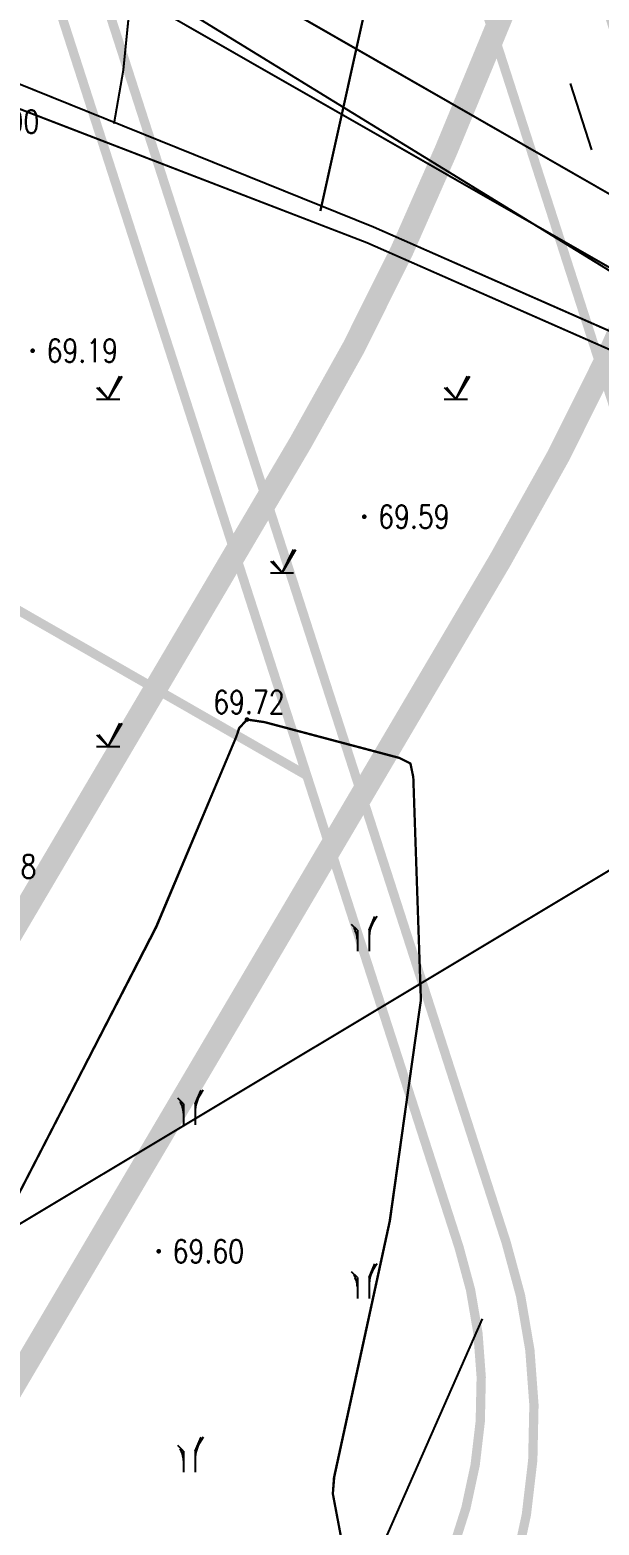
# Model space of a CAD drawing. Extents: x 10519 to 17598, y -625 to 2857.
# Drawn here: x 13900.7 to 13925.2, y 575.9 to 640.5 of the extents above; entities that cross this region are included whole.
import ezdxf
from ezdxf.enums import TextEntityAlignment as Align

# ---------------------------------------------------------------- set-up
doc = ezdxf.new("R2010")
doc.units = 0
doc.header["$MEASUREMENT"] = 0
doc.linetypes.add('CENTER', pattern=[2, 1.25, -0.25, 0.25, -0.25])
doc.linetypes.add('CENTERX2', pattern=[4, 2.5, -0.5, 0.5, -0.5])
doc.layers.get('0').update_dxf_attribs({"linetype": 'CONTINUOUS'})
for name, color, linetype in [('00000衢化东路中线', 1, 'CENTER'), ('00000道路边线', 2, 'CONTINUOUS'), ('0000原地形', 252, 'CONTINUOUS'), ('0000白沙溪改线', 1, 'CONTINUOUS'), ('ASSIST', 252, 'CONTINUOUS'), ('GCD', 224, 'CONTINUOUS')]:
    doc.layers.add(name, color=color, linetype=linetype)
doc.styles.add('HZ', font='txt8.shx', dxfattribs={"width": 0.8, "bigfont": 'hz.shx'})
doc.styles.add('正等线体', font='txt8.shx', dxfattribs={"width": 0.8, "bigfont": 'hz.shx'})
doc.linetypes.add('10421', pattern='A,2,[150,AAA.SHX,S=1,R=0,X=0,Y=1],1e-11', length=2)

# ---------------------------------------------------------------- blocks, each defined once
blk = doc.blocks.new('GC200')
at = {"linetype": 'Continuous', "const_width": 0.2, "flags": 128}
blk.add_lwpolyline([(-0.1, 0, 1), (0.1, 0, 1)], format="xyb", close=True, dxfattribs=at)
blk = doc.blocks.new('gc123')
for p, q in [((0, 0), (1.2, 2)), ((-1, 0), (1, 0)), ((0, 0), (-0.8, 1))]:
    blk.add_line(p, q)
blk = doc.blocks.new('gc246')
for p, q in [((0.5, 1.8), (1, 3)), ((-0.5, 1.8), (-1, 2.3)), ((-0.5, 1.8), (-0.5, 0)), ((0.5, 1.8), (0.5, 0))]:
    blk.add_line(p, q)

msp = doc.modelspace()

# ---------------------------------------------------------------- linework, layer by layer
at = {"layer": '00000衢化东路中线', "color": 6, "linetype": 'CENTERX2', "ltscale": 6}
msp.add_line((13996.713, 412.618), (13808.047, 997.854), dxfattribs=at)
at = {"layer": '00000道路边线', "const_width": 0.4}
msp.add_lwpolyline([(13912.615, 608.303), (13365.901, 921.796)], dxfattribs=at)
for points in [[(13936.352, 591.708), (13858.057, 834.576, -1), (13862.816, 836.11), (13941.087, 593.316)], [(13527.004, 647.223), (13452.966, 598.224, 0.414214), (13447.89, 573.279), (13556.459, 409.229, 0.342677), (13577.377, 402.16), (13603.037, 411.075, 0.034015), (13641.802, 427.574), (13798.929, 504.439), (13908.413, 557.997, 0.372894), (13921.222, 588.125), (13845.802, 822.074, 0.46943), (13824.378, 830.66), (13712.853, 770.219), (13452.966, 598.224)], [(13601.396, 415.798, 0.034046), (13639.57, 432.048), (13797.903, 509.503), (13908.939, 563.821, 0.372894), (13919.186, 587.923), (13843.783, 821.817, 0.46943), (13828.073, 828.113), (13714.914, 766.787), (13451.838, 592.681), (13449.018, 578.823), (13560.838, 409.861), (13572.734, 405.84), (13601.396, 415.798)]]:
    msp.add_lwpolyline(points, format="xyb", dxfattribs=at)
at = {"layer": '0000原地形', "linetype": 'Continuous'}
for p, q in [((13817.556, 695.477), (13964.101, 611.368)), ((13964.507, 608.002), (13817.714, 692.067)), ((13913.203, 632.689, 69.767), (13916.096, 645.743, 69.767)), ((13897.839, 639.134, -28.295), (13915.497, 632, -28.295)), ((13897.503, 638.149, 68.98), (13915.212, 631.322, 68.98)), ((13915.497, 632, -28.295), (13927.659, 626.636, -28.295)), ((13915.212, 631.322, 68.98), (13927.362, 625.964, 68.98)), ((13909.577, 609.984, 69.588), (13909.699, 610.349, 69.588)), ((13909.699, 610.349, 69.588), (13910.037, 610.72, 69.588)), ((13910.037, 610.72, 69.588), (13910.799, 610.606, 69.588)), ((13910.799, 610.606, 69.588), (13916.613, 609.061, 69.588)), ((13906.123, 601.76, 69.588), (13909.577, 609.984, 69.588)), ((13916.613, 609.061, 69.588), (13917.086, 608.824, 69.588)), ((13917.086, 608.824, 69.588), (13917.212, 608.233, 69.588)), ((13917.212, 608.233, 69.588), (13917.54, 598.607, 69.588)), ((13895.252, 580.647, 69.588), (13906.123, 601.76, 69.588)), ((13917.54, 598.607, 69.588), (13916.195, 589.055, 69.588)), ((13916.195, 589.055, 69.588), (13913.791, 577.985, 69.588)), ((13913.791, 577.985, 69.588), (13913.74, 577.278, 69.588)), ((13913.74, 577.278, 69.588), (13914.193, 574.881, 69.588))]:
    msp.add_line(p, q, dxfattribs=at)
at = {"layer": '0000原地形', "linetype": '10421'}
for p, q in [((13904.704, 638.789, 69.019), (13905.673, 648.378, 69.019)), ((13904.298, 636.465, 69.019), (13904.704, 638.789, 69.019))]:
    msp.add_line(p, q, dxfattribs=at)
at = {"layer": '0000原地形'}
for p, q in [((13904.048, 624.557), (13904.548, 625.557)), ((13919.048, 624.557), (13919.548, 625.557)), ((13903.548, 625.057), (13904.048, 624.557)), ((13903.548, 624.557), (13904.548, 624.557)), ((13918.548, 625.057), (13919.048, 624.557)), ((13918.548, 624.557), (13919.548, 624.557)), ((13911.548, 617.057), (13912.048, 618.057)), ((13911.048, 617.557), (13911.548, 617.057)), ((13911.048, 617.057), (13912.048, 617.057)), ((13904.048, 609.557), (13904.548, 610.557)), ((13903.548, 610.057), (13904.048, 609.557)), ((13903.548, 609.557), (13904.548, 609.557)), ((13914.802, 601.216), (13914.802, 600.716)), ((13915.302, 601.216), (13915.302, 600.716)), ((13907.302, 593.716), (13907.302, 593.216)), ((13907.802, 593.716), (13907.802, 593.216)), ((13914.802, 586.216), (13914.802, 585.716)), ((13915.302, 586.216), (13915.302, 585.716)), ((13907.302, 578.716), (13907.302, 578.216)), ((13907.802, 578.716), (13907.802, 578.216))]:
    msp.add_line(p, q, dxfattribs=at)
for centre, major_axis, start_param, end_param in [((13916.754, 601.269), (1.028, 1.028), 1.646391, 2.392649), ((13913.583, 601.123), (0.865, 0.865), 5.574133, 6.004355), ((13906.083, 593.623), (0.865, 0.865), 5.574133, 6.004355), ((13909.254, 593.769), (1.028, 1.028), 1.646391, 2.392649), ((13916.754, 586.269), (1.028, 1.028), 1.646391, 2.392649), ((13913.583, 586.123), (0.865, 0.865), 5.574133, 6.004355), ((13909.254, 578.769), (1.028, 1.028), 1.646391, 2.392649), ((13906.083, 578.623), (0.865, 0.865), 5.574133, 6.004355)]:
    msp.add_ellipse(centre, major_axis=major_axis, ratio=1, start_param=start_param, end_param=end_param, dxfattribs=at)
at = {"layer": '0000原地形', "linetype": 'Continuous'}
msp.add_point((13900.785, 626.649, 69.19), dxfattribs=at)
at = {"layer": '0000白沙溪改线', "const_width": 1}
msp.add_lwpolyline([(14027.616, 864.678, 0.073518), (14021.484, 851.401), (14015.359, 820.533, -0.057042), (14008.424, 798.873), (13996.587, 772.634, -0.044906), (13987.78, 757.02), (13946.602, 697.253, 0.053083), (13936.502, 678.643), (13918.627, 635.302, -0.035272), (13912.35, 622.686), (13885.986, 577.915)], format="xyb", dxfattribs=at)
at = {"layer": '0000白沙溪改线', "color": 3, "const_width": 1}
msp.add_lwpolyline([(14036.828, 860.441, 0.080272), (14031.2, 848.988), (14025.168, 818.587, -0.057042), (14017.54, 794.761), (14005.702, 768.521, -0.044906), (13996.015, 751.346), (13954.836, 691.579, 0.053083), (13945.746, 674.831), (13927.872, 631.49, -0.035272), (13920.967, 617.612), (13894.603, 572.841)], format="xyb", dxfattribs=at)
at = {"layer": 'ASSIST', "color": 252}
for p, q in [((13817.556, 695.477), (13964.101, 611.368)), ((13964.507, 608.002), (13817.714, 692.067))]:
    msp.add_line(p, q, dxfattribs=at)
at = {"layer": 'ASSIST', "color": 252, "flags": 128}
msp.add_lwpolyline([(13247.56, 861.47), (13247.56, 861.47), (13394, 957), (13947, 617), (13562, 386)], close=True, dxfattribs=at)
for points in [[(13665.966, 782.481), (13965.836, 610.372)], [(13964.507, 608.002), (13664.417, 779.856)], [(13904.298, 636.465), (13904.704, 638.789), (13905.673, 648.378)]]:
    msp.add_lwpolyline(points, dxfattribs=at)
at = {"layer": 'ASSIST', "color": 252, "const_width": 0.1, "flags": 128}
for points, elevation in [([(13913.203, 632.689), (13916.096, 645.743), (13916.096, 645.743)], 69.767), ([(13895.252, 580.647), (13906.123, 601.76), (13909.577, 609.984), (13909.699, 610.349), (13910.037, 610.72), (13910.799, 610.606), (13916.613, 609.061), (13917.086, 608.824), (13917.212, 608.233), (13917.54, 598.607), (13916.195, 589.055), (13913.791, 577.985), (13913.74, 577.278), (13914.193, 574.881), (13914.179, 574.36), (13919.117, 572.307), (13927.365, 568.802), (13929.908, 568.021), (13934.953, 566.812)], 69.588)]:
    msp.add_lwpolyline(points, dxfattribs=dict(at, elevation=elevation))
at = {"layer": 'ASSIST', "color": 252, "flags": 128}
for points, elevation in [([(13897.839, 639.134), (13915.497, 632), (13927.659, 626.636), (13938.912, 621.657), (13946.699, 617.868)], -28.295), ([(13897.503, 638.149), (13915.212, 631.322), (13927.362, 625.964), (13938.603, 620.99), (13946.377, 617.207)], 68.98)]:
    msp.add_lwpolyline(points, dxfattribs=dict(at, elevation=elevation))
at = {"layer": 'ASSIST', "color": 252}
msp.add_lwpolyline([(13920.183, 584.829), (13911.476, 565.062)], dxfattribs=at)

# ---------------------------------------------------------------- block references
ref = msp.add_blockref('GC200', (13897.384, 636.541, 68), dxfattribs=dict(at, xscale=0.5, yscale=0.5, zscale=0.5))
ref.add_attrib('height', '68.00', dxfattribs={"layer": 'GCD', "linetype": 'Continuous', "height": 1, "style": '正等线体', "width": 0.8}).set_placement((13897.984, 636.541, 68), align=Align.MIDDLE_LEFT)
ref = msp.add_blockref('GC200', (13900.785, 626.649, 69.19), dxfattribs=dict(at, xscale=0.5, yscale=0.5, zscale=0.5))
ref.add_attrib('height', '69.19', dxfattribs={"layer": 'GCD', "linetype": 'Continuous', "height": 1, "style": 'HZ', "width": 0.8}).set_placement((13901.385, 626.649, 69.19), align=Align.MIDDLE_LEFT)
ref = msp.add_blockref('GC200', (13900.785, 626.649, 69.19), dxfattribs=dict(at, xscale=0.5, yscale=0.5, zscale=0.5))
ref.add_attrib('height', '69.19', dxfattribs={"layer": 'GCD', "linetype": 'Continuous', "height": 1, "style": '正等线体', "width": 0.8}).set_placement((13901.385, 626.649, 69.19), align=Align.MIDDLE_LEFT)
at = {"layer": 'ASSIST', "color": 252, "xscale": 0.5, "yscale": 0.5}
for name, p in [('gc123', (13904.048, 624.557)), ('gc123', (13919.048, 624.557)), ('gc123', (13911.548, 617.057)), ('gc123', (13904.048, 609.557)), ('gc246', (13915.052, 600.716)), ('gc246', (13907.552, 593.216)), ('gc246', (13915.052, 585.716)), ('gc246', (13907.552, 578.216))]:
    msp.add_blockref(name, p, dxfattribs=at)
at = {"layer": 'ASSIST', "color": 252}
ref = msp.add_blockref('GC200', (13915.096, 619.48, 69.585), dxfattribs=dict(at, xscale=0.5, yscale=0.5, zscale=0.5))
ref.add_attrib('height', '69.59', dxfattribs={"layer": 'GCD', "linetype": 'Continuous', "height": 1, "style": 'HZ', "width": 0.8}).set_placement((13915.696, 619.48, 69.585), align=Align.MIDDLE_LEFT)
ref = msp.add_blockref('GC200', (13910.037, 610.72, 69.719), dxfattribs=dict(at, xscale=0.5, yscale=0.5, zscale=0.5))
ref.add_attrib('height', '69.72', dxfattribs={"layer": 'GCD', "linetype": 'Continuous', "height": 1, "style": 'HZ', "width": 0.8}).set_placement((13908.576, 611.47, 69.719), align=Align.MIDDLE_LEFT)
ref = msp.add_blockref('GC200', (13897.263, 604.375, 69.582), dxfattribs=dict(at, xscale=0.5, yscale=0.5, zscale=0.5))
ref.add_attrib('height', '69.58', dxfattribs={"layer": 'GCD', "linetype": 'Continuous', "height": 1, "style": 'HZ', "width": 0.8}).set_placement((13897.863, 604.375, 69.582), align=Align.MIDDLE_LEFT)
ref = msp.add_blockref('GC200', (13906.226, 587.753, 69.595), dxfattribs=dict(at, xscale=0.5, yscale=0.5, zscale=0.5))
ref.add_attrib('height', '69.60', dxfattribs={"layer": 'GCD', "linetype": 'Continuous', "height": 1, "style": 'HZ', "width": 0.8}).set_placement((13906.826, 587.753, 69.595), align=Align.MIDDLE_LEFT)
at = {"layer": 'GCD', "linetype": 'Continuous'}
ref = msp.add_blockref('GC200', (13897.384, 636.541, 68), dxfattribs=dict(at, xscale=0.5, yscale=0.5, zscale=0.5))
ref.add_attrib('height', '68.00', dxfattribs={"linetype": 'Continuous', "height": 1, "style": '正等线体', "width": 0.8}).set_placement((13897.984, 636.541, 68), align=Align.MIDDLE_LEFT)
ref = msp.add_blockref('GC200', (13900.785, 626.649, 69.19), dxfattribs=dict(at, xscale=0.5, yscale=0.5, zscale=0.5))
ref.add_attrib('height', '69.19', dxfattribs={"linetype": 'Continuous', "height": 1, "style": 'HZ', "width": 0.8}).set_placement((13901.385, 626.649, 69.19), align=Align.MIDDLE_LEFT)
ref = msp.add_blockref('GC200', (13900.785, 626.649, 69.19), dxfattribs=dict(at, xscale=0.5, yscale=0.5, zscale=0.5))
ref.add_attrib('height', '69.19', dxfattribs={"linetype": 'Continuous', "height": 1, "style": '正等线体', "width": 0.8}).set_placement((13901.385, 626.649, 69.19), align=Align.MIDDLE_LEFT)
ref = msp.add_blockref('GC200', (13915.096, 619.48, 69.585), dxfattribs=dict(at, xscale=0.5, yscale=0.5, zscale=0.5))
ref.add_attrib('height', '69.59', dxfattribs={"linetype": 'Continuous', "height": 1, "style": 'HZ', "width": 0.8}).set_placement((13915.696, 619.48, 69.585), align=Align.MIDDLE_LEFT)
ref = msp.add_blockref('GC200', (13910.037, 610.72, 69.719), dxfattribs=dict(at, xscale=0.5, yscale=0.5, zscale=0.5))
ref.add_attrib('height', '69.72', dxfattribs={"linetype": 'Continuous', "height": 1, "style": 'HZ', "width": 0.8}).set_placement((13908.576, 611.47, 69.719), align=Align.MIDDLE_LEFT)
ref = msp.add_blockref('GC200', (13897.263, 604.375, 69.582), dxfattribs=dict(at, xscale=0.5, yscale=0.5, zscale=0.5))
ref.add_attrib('height', '69.58', dxfattribs={"linetype": 'Continuous', "height": 1, "style": 'HZ', "width": 0.8}).set_placement((13897.863, 604.375, 69.582), align=Align.MIDDLE_LEFT)
ref = msp.add_blockref('GC200', (13906.226, 587.753, 69.595), dxfattribs=dict(at, xscale=0.5, yscale=0.5, zscale=0.5))
ref.add_attrib('height', '69.60', dxfattribs={"linetype": 'Continuous', "height": 1, "style": 'HZ', "width": 0.8}).set_placement((13906.826, 587.753, 69.595), align=Align.MIDDLE_LEFT)

doc.saveas('drawing.dxf')
